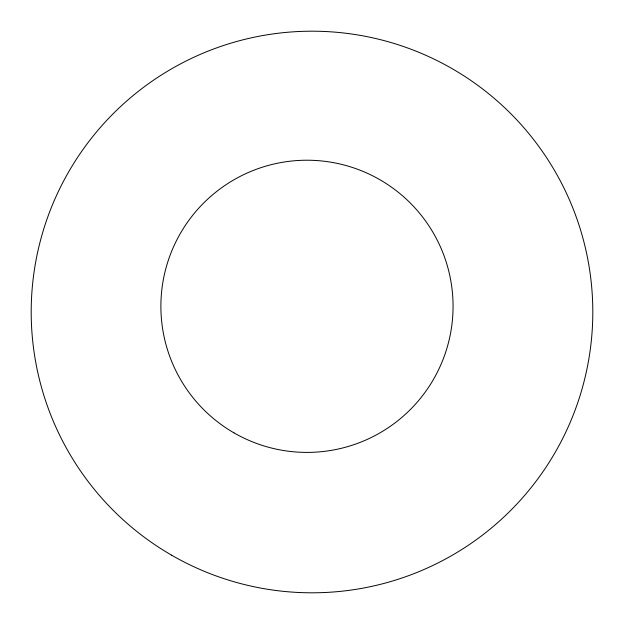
<?xml version="1.0" encoding="UTF-8"?>
<svg xmlns="http://www.w3.org/2000/svg" width="624" height="624" viewBox="0 0 624 624"><rect width="100%" height="100%" fill="white"/><g stroke="black" fill="none" stroke-linecap="round" stroke-linejoin="round"><path stroke-width="0.94" d="M171.6 555.181A280.8 280.8 0 0 0 592.8 312A280.8 280.8 0 0 0 171.6 68.819A280.8 280.8 0 0 0 171.6 555.181M233.93 432.83A146.086 146.086 0 0 0 453.063 306.314A146.086 146.086 0 0 0 233.93 179.798A146.086 146.086 0 0 0 233.93 432.83"/></g></svg>
